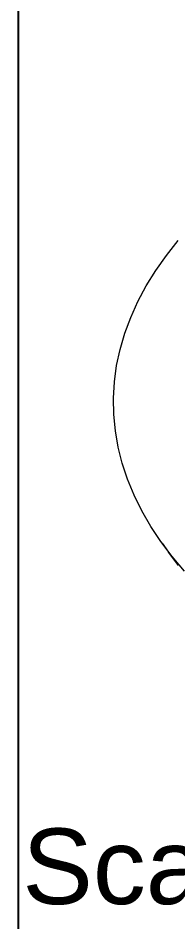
# Model space of a CAD drawing. Header units: millimetres. Extents: x 4337 to 4534, y 1258 to 1534.
# Drawn here: x 4356.25 to 4363.1, y 1313.79 to 1352.68 of the extents above; entities that cross this region are included whole.
import ezdxf

# ---------------------------------------------------------------- set-up
doc = ezdxf.new("R2010")
doc.units = ezdxf.units.MM
doc.styles.get("Standard").update_dxf_attribs({"font": 'arial.ttf'})

msp = doc.modelspace()

# ---------------------------------------------------------------- linework, layer by layer
msp.add_line((4356.251, 1528.94), (4356.251, 1263.027))
at = {"color": 7, "linetype": 'Continuous', "lineweight": 15}
msp.add_line((4362.423, 1330.087), (4362.697, 1329.704), dxfattribs=at)
at = {"color": 7, "linetype": 'Continuous', "lineweight": 15, "flags": 128}
for points in [[(4363.392, 1328.879), (4362.859, 1329.511), (4362.375, 1330.155), (4361.94, 1330.811), (4361.557, 1331.478), (4361.224, 1332.153), (4360.944, 1332.837), (4360.717, 1333.527), (4360.542, 1334.222), (4360.422, 1334.921), (4360.354, 1335.622), (4360.341, 1336.325), (4360.381, 1337.027), (4360.475, 1337.727), (4360.623, 1338.424), (4360.824, 1339.117), (4361.078, 1339.804), (4361.384, 1340.484), (4361.742, 1341.155), (4362.151, 1341.816), (4362.611, 1342.467), (4363.119, 1343.105)], [(4363.129, 1329.133), (4362.697, 1329.704)]]:
    msp.add_lwpolyline(points, dxfattribs=at)

# ---------------------------------------------------------------- texts
at = {"ltscale": 0.25, "insert": (4356.428, 1317.81), "char_height": 3.25, "attachment_point": 1}
msp.add_mtext_dynamic_manual_height_columns('Scale: 1:2', width=26.74894, gutter_width=12.5, heights=[0], dxfattribs=at)

doc.saveas('drawing.dxf')
